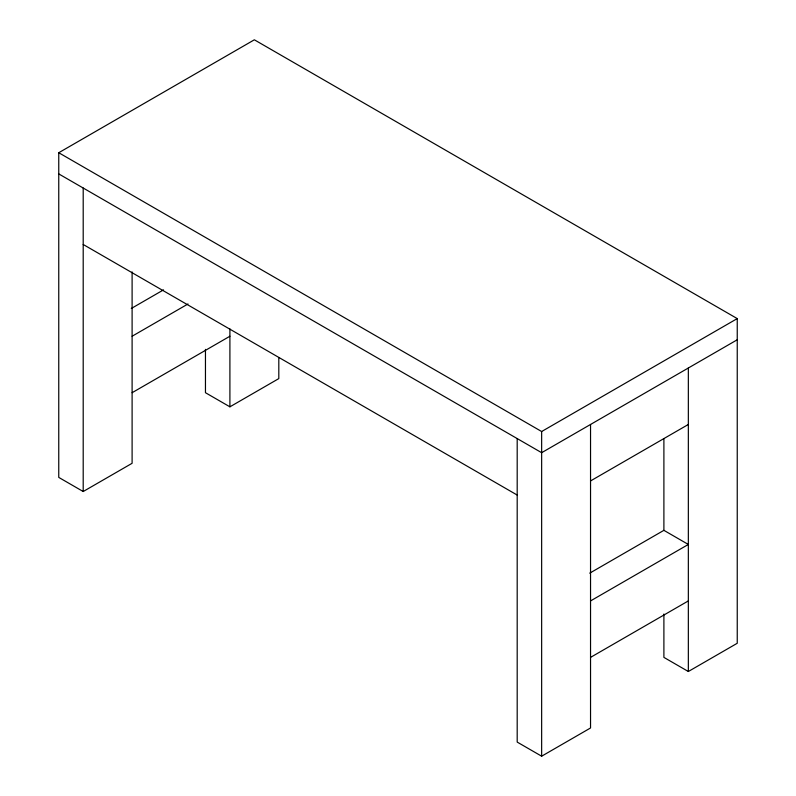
<?xml version="1.0" encoding="UTF-8"?>
<svg xmlns="http://www.w3.org/2000/svg" width="796" height="796" viewBox="0 0 796 796"><rect width="100%" height="100%" fill="white"/><g stroke="black" fill="none" stroke-linecap="round" stroke-linejoin="round"><path stroke-width="1.19" d="M132.106 271.914L132.106 463.292L83.202 491.52L58.755 477.401L58.755 152.732L254.352 39.8L737.245 318.599L737.245 643.268L688.341 671.506L663.894 657.387L663.894 614.044M131.3 308.48L163.538 289.863M132.106 336.24L187.995 303.973M132.106 392.707L229.905 336.24M205.458 349.364L205.458 392.707L229.905 406.826L278.809 378.598L278.809 357.494M58.755 152.732L541.648 431.522L737.245 318.599M737.245 339.773L541.648 452.695L58.755 173.906M590.542 480.933L688.341 424.467M589.737 573.15L663.894 530.335L688.341 544.454L590.542 600.92M590.542 657.387L688.341 600.92M517.191 438.586L517.191 742.081L541.648 756.2L590.542 727.972L590.542 424.467M83.202 244.481L517.191 495.052M688.341 368.001L688.341 671.506M663.894 438.805L663.894 530.335M541.648 431.522L541.648 756.2M229.905 328.877L229.905 406.826M83.202 188.015L83.202 491.52"/></g></svg>
